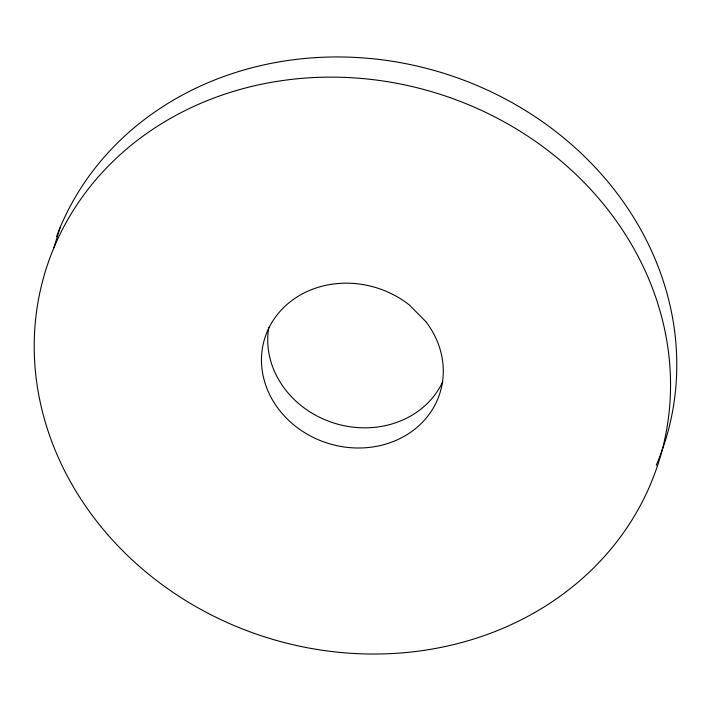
<?xml version="1.0" encoding="UTF-8"?>
<svg xmlns="http://www.w3.org/2000/svg" width="711" height="711" viewBox="0 0 711 711"><rect width="100%" height="100%" fill="white"/><g stroke="black" fill="none" stroke-linecap="round" stroke-linejoin="round"><path stroke-width="1.07" d="M53.903 247.695L60.151 227.529M56.533 236.647A321.159 285.129 17.2 0 1 464.825 80.592A321.159 285.129 17.2 0 1 656.244 465.305M442.731 381.754A91.763 81.463 17.2 0 1 334.259 423.152A91.763 81.463 17.2 0 1 268.785 327.371M425.729 321.479L409.332 304.966A91.763 81.463 17.2 0 0 264.092 340.605A91.763 81.463 17.2 0 0 370.049 447.326A91.763 81.463 17.2 0 0 425.729 321.479M107.699 534.636A321.159 285.129 17.2 0 0 650.849 483.471A321.159 285.129 17.2 0 0 298.584 78.645A321.159 285.129 17.2 0 0 107.699 534.636"/></g></svg>
